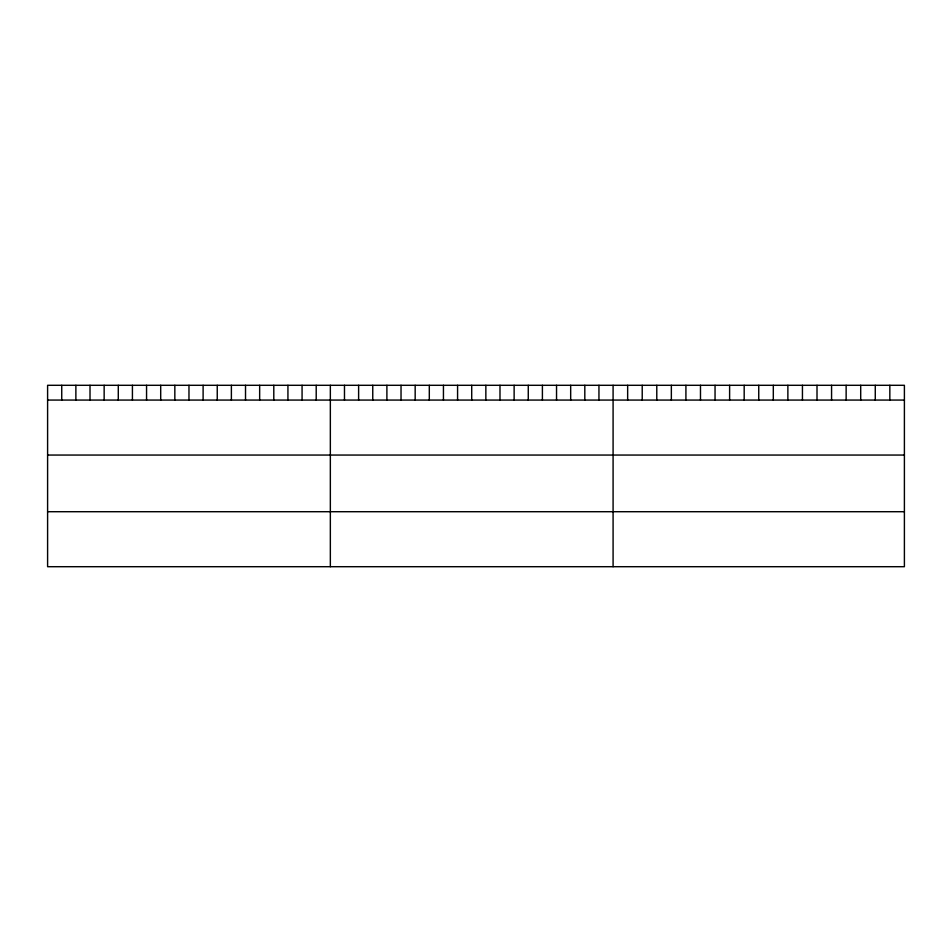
<?xml version="1.0" encoding="UTF-8"?>
<svg xmlns="http://www.w3.org/2000/svg" width="952" height="952" viewBox="0 0 952 952"><rect width="100%" height="100%" fill="white"/><g stroke="black" fill="none" stroke-linecap="round" stroke-linejoin="round"><path stroke-width="1.43" d="M904.4 400.066L904.4 566.702L47.6 566.702L47.6 385.298L904.4 385.298L904.4 400.066L47.6 400.066M47.6 455.056L904.4 455.056M47.6 511.712L904.4 511.712M889.834 385.298L889.834 400.066M875.269 385.298L875.269 400.066M860.703 385.298L860.703 400.066M846.138 385.298L846.138 400.066M831.572 385.298L831.572 400.066M817.006 385.298L817.006 400.066M802.441 385.298L802.441 400.066M787.875 385.298L787.875 400.066M773.31 385.298L773.31 400.066M758.744 385.298L758.744 400.066M744.178 385.298L744.178 400.066M729.613 385.298L729.613 400.066M715.047 385.298L715.047 400.066M700.482 385.298L700.482 400.066M685.916 385.298L685.916 400.066M671.35 385.298L671.35 400.066M656.785 385.298L656.785 400.066M642.219 385.298L642.219 400.066M627.654 385.298L627.654 400.066M613.088 385.298L613.088 566.702M598.951 385.298L598.951 400.066M584.814 385.298L584.814 400.066M570.676 385.298L570.676 400.066M556.539 385.298L556.539 400.066M542.402 385.298L542.402 400.066M528.265 385.298L528.265 400.066M514.128 385.298L514.128 400.066M499.99 385.298L499.99 400.066M485.853 385.298L485.853 400.066M471.716 385.298L471.716 400.066M457.579 385.298L457.579 400.066M443.442 385.298L443.442 400.066M429.304 385.298L429.304 400.066M415.167 385.298L415.167 400.066M401.03 385.298L401.03 400.066M386.893 385.298L386.893 400.066M372.756 385.298L372.756 400.066M358.618 385.298L358.618 400.066M344.481 385.298L344.481 400.066M330.344 385.298L330.344 566.702M316.207 385.298L316.207 400.066M302.07 385.298L302.07 400.066M287.932 385.298L287.932 400.066M273.795 385.298L273.795 400.066M259.658 385.298L259.658 400.066M245.521 385.298L245.521 400.066M231.384 385.298L231.384 400.066M217.246 385.298L217.246 400.066M203.109 385.298L203.109 400.066M188.972 385.298L188.972 400.066M174.835 385.298L174.835 400.066M160.698 385.298L160.698 400.066M146.56 385.298L146.56 400.066M132.423 385.298L132.423 400.066M118.286 385.298L118.286 400.066M104.149 385.298L104.149 400.066M90.012 385.298L90.012 400.066M75.874 385.298L75.874 400.066M61.737 385.298L61.737 400.066"/></g></svg>
